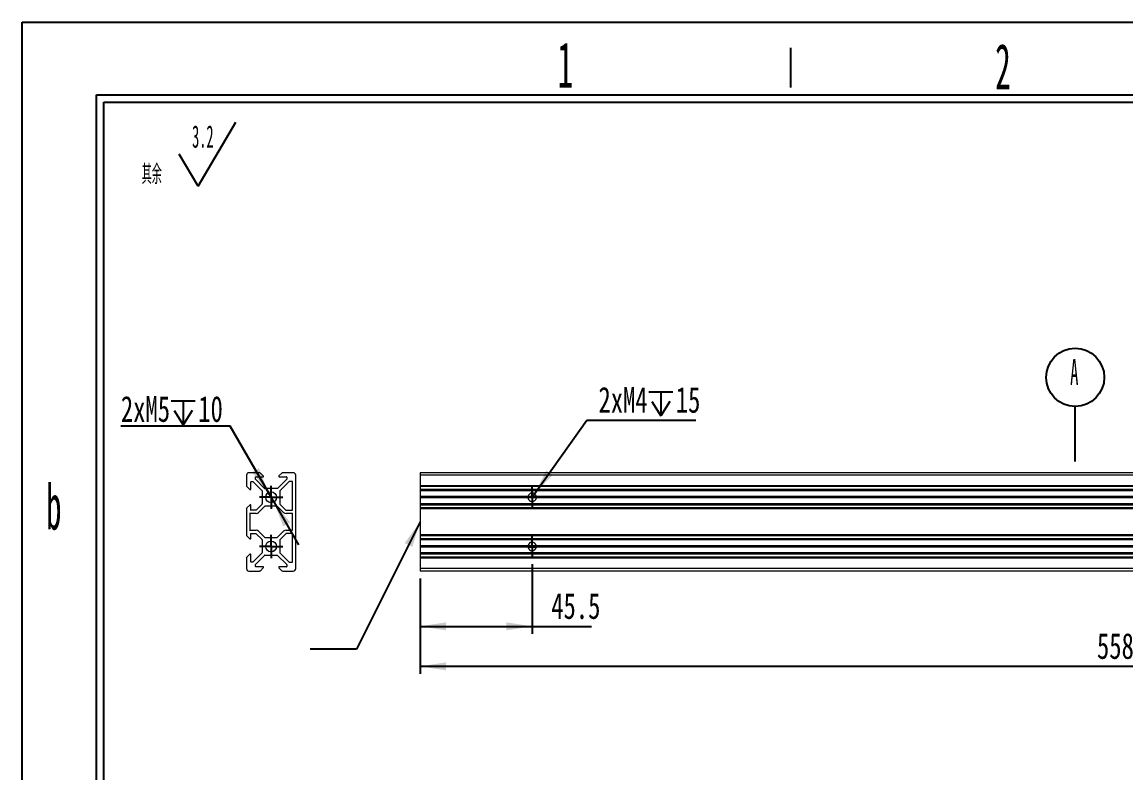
# Model space of a CAD drawing. Header units: millimetres. Extents: x 2 to 295, y 1 to 209.
# Drawn here: x 1.6 to 151.1, y 106.9 to 208.7 of the extents above; entities that cross this region are included whole.
import ezdxf

# ---------------------------------------------------------------- set-up
doc = ezdxf.new("R2010")
doc.units = ezdxf.units.MM
doc.layers.add('SLD-0', color=179, linetype='Continuous')
doc.styles.add('SLDTEXTSTYLE0', font='TXT', dxfattribs={"width": 0.469, "bigfont": 'bigfont'})
doc.styles.add('SLDTEXTSTYLE1', font='TXT', dxfattribs={"width": 0.469})
doc.styles.add('SLDTEXTSTYLE15', font='TXT', dxfattribs={"width": 0.7})
doc.styles.add('SLDTEXTSTYLE7', font='TXT', dxfattribs={"width": 0.5025})
doc.dimstyles.new('SLDDIMSTYLE0', dxfattribs={"dimtxt": 3.5, "dimasz": 3.5, "dimexe": 0, "dimexo": 0.0625, "dimgap": 0.875, "dimtad": 2, "dimlfac": 3, "dimrnd": 1e-09, "dimzin": 12, "dimdsep": 46, "dimtxsty": 'SLDTEXTSTYLE1', "dimsah": 1, "dimcen": 0.09, "dimadec": 0, "dimazin": 3, "dimtfac": 1, "dimtofl": 0, "dimtmove": 0, "dimatfit": 3, "dimfxl": 0, "dimfrac": 2, "dimtolj": 1, "dimtzin": 12, "dimarcsym": 0})
doc.dimstyles.new('SLDDIMSTYLE1', dxfattribs={"dimtxt": 3.5, "dimasz": 3.5, "dimexe": 0, "dimexo": 0.0625, "dimgap": 0.875, "dimtad": 0, "dimtih": 1, "dimtoh": 1, "dimlfac": 3, "dimrnd": 1e-09, "dimzin": 12, "dimdsep": 46, "dimtxsty": 'SLDTEXTSTYLE1', "dimsah": 1, "dimcen": 0, "dimadec": 0, "dimazin": 3, "dimtfac": 1, "dimtofl": 0, "dimtmove": 0, "dimatfit": 3, "dimfxl": 0, "dimfrac": 2, "dimtolj": 1, "dimtzin": 12, "dimarcsym": 0})
doc.dimstyles.new('SLDDIMSTYLE3', dxfattribs={"dimtxt": 0.18, "dimasz": 3.5, "dimexe": 0, "dimexo": 0.0625, "dimgap": 0, "dimtad": 0, "dimtih": 1, "dimtoh": 1, "dimdec": 0, "dimrnd": 1e-09, "dimzin": 0, "dimdsep": 46, "dimtxsty": 'Standard', "dimsah": 1, "dimcen": 0.09, "dimadec": 0, "dimazin": 0, "dimtfac": 3.5, "dimtdec": 0, "dimtofl": 0, "dimtmove": 0, "dimatfit": 3, "dimfxl": 0, "dimfrac": 2, "dimtolj": 1, "dimtzin": 0, "dimarcsym": 0})
doc.dimstyles.new('SLDDIMSTYLE8', dxfattribs={"dimtxt": 3.5, "dimasz": 3.5, "dimexe": 0, "dimexo": 0.0625, "dimgap": 0.875, "dimtad": 0, "dimtih": 1, "dimtoh": 1, "dimlfac": 3, "dimrnd": 1e-09, "dimzin": 12, "dimdsep": 46, "dimtxsty": 'SLDTEXTSTYLE1', "dimsah": 1, "dimcen": 0, "dimadec": 0, "dimazin": 3, "dimtfac": 1, "dimtmove": 0, "dimatfit": 3, "dimfxl": 0, "dimfrac": 2, "dimtolj": 1, "dimtzin": 12, "dimarcsym": 0})

# ---------------------------------------------------------------- blocks, each defined once
blk = doc.blocks.new('SW_NOTE_0')
at = {"layer": 'SLD-0', "color": 0}
for q in [(12.74, 9.16), (5.08, 4.83)]:
    blk.add_line((7.63, 0.49), q, dxfattribs=at)
at = {"layer": 'SLD-0', "color": 0, "attachment_point": 1}
for s, insert, char_height, style in [('3.2', (6.83, 8.73), 3.032, 'SLDTEXTSTYLE1'), ('\\M+191B4\\M+1975D', (0, 3.41), 2.6458, 'SLDTEXTSTYLE0')]:
    blk.add_mtext(s, dxfattribs=dict(at, insert=insert, char_height=char_height, style=style))
blk = doc.blocks.new('_D')
at = {"layer": 'SLD-0'}
for p, q in [((55.51, 133.28), (55.51, 120.37)), ((241.51, 133.28), (241.51, 120.37)), ((241.51, 121.37), (55.51, 121.37))]:
    blk.add_line(p, q, dxfattribs=at)
for points in [[(55.51, 121.37), (59.01, 120.83), (59.01, 121.91)], [(241.51, 121.37), (238.01, 121.91), (238.01, 120.83)]]:
    blk.add_solid(points, dxfattribs=at)
at = {"layer": 'SLD-0', "insert": (147.18, 125.88), "char_height": 3.5, "attachment_point": 1, "style": 'SLDTEXTSTYLE15'}
blk.add_mtext('558', dxfattribs=at)
blk = doc.blocks.new('SW_SYMBOL_HOLE_DEPTH')
at = {"layer": 'SLD-0', "color": 0}
for p, q in [((0, 875), (800, 875)), ((400, 875), (400, 75)), ((100, 555), (400, 75)), ((700, 555), (400, 75))]:
    blk.add_line(p, q, dxfattribs=at)
blk = doc.blocks.new('_D_1')
at = {"layer": 'SLD-0'}
for p, q in [((71.01, 144.76), (78.07, 154.73)), ((78.07, 154.73), (92.85, 154.73)), ((70.68, 144.28), (71.01, 144.76))]:
    blk.add_line(p, q, dxfattribs=at)
blk.add_solid([(71.01, 144.76), (73.47, 147.3), (72.59, 147.92)], dxfattribs=at)
at = {"layer": 'SLD-0', "xscale": 0.004072727272727273, "yscale": 0.004072727272727273, "zscale": 0.004072727272727273}
blk.add_blockref('SW_SYMBOL_HOLE_DEPTH', (86.46, 155.02), dxfattribs=at)
at = {"layer": 'SLD-0', "char_height": 3.5, "attachment_point": 1, "style": 'SLDTEXTSTYLE15'}
for s, insert in [('2xM4', (79.66, 159.24)), ('15', (90.13, 159.24))]:
    blk.add_mtext(s, dxfattribs=dict(at, insert=insert))
blk = doc.blocks.new('_D_2')
at = {"layer": 'SLD-0'}
for p, q in [((70.68, 135.2), (70.68, 125.79)), ((55.51, 133.28), (55.51, 125.79)), ((55.51, 126.79), (70.68, 126.79)), ((70.68, 126.79), (78.7, 126.79))]:
    blk.add_line(p, q, dxfattribs=at)
for points in [[(55.51, 126.79), (59.01, 126.25), (59.01, 127.33)], [(70.68, 126.79), (67.18, 127.33), (67.18, 126.25)]]:
    blk.add_solid(points, dxfattribs=at)
at = {"layer": 'SLD-0', "insert": (73.26, 131.3), "char_height": 3.5, "attachment_point": 1, "style": 'SLDTEXTSTYLE15'}
blk.add_mtext('45.5', dxfattribs=at)
blk = doc.blocks.new('SW_CENTERMARKSYMBOL_0')
at = {"layer": 'SLD-0', "color": 0}
for p, q in [((-0.83, 0), (-1.42, 0)), ((0, 0), (-0.83, 0)), ((0, 0.83), (0, 1.42)), ((0, 0), (0, 0.83)), ((0, 0), (0, -0.83)), ((0, 0), (0.83, 0)), ((0.83, 0), (1.42, 0)), ((0, -0.83), (0, -1.42))]:
    blk.add_line(p, q, dxfattribs=at)
blk = doc.blocks.new('SW_CENTERMARKSYMBOL_1')
at = {"layer": 'SLD-0', "color": 0}
for p, q in [((-0.83, 0), (-1.42, 0)), ((0, 0), (-0.83, 0)), ((0, 0.83), (0, 1.42)), ((0, 0), (0, 0.83)), ((0, 0), (0, -0.83)), ((0, 0), (0.83, 0)), ((0.83, 0), (1.42, 0)), ((0, -0.83), (0, -1.42))]:
    blk.add_line(p, q, dxfattribs=at)
blk = doc.blocks.new('SW_DATUMTAG_0')
at = {"layer": 'SLD-0', "color": 0}
blk.add_line((0.68, -9.35), (0.68, -1.9), dxfattribs=at)
blk.add_circle((0.68, 2.04), 3.94, dxfattribs=at)
at = {"layer": 'SLD-0', "color": 0, "insert": (0, 4.51), "char_height": 3.5, "attachment_point": 1, "style": 'SLDTEXTSTYLE1'}
blk.add_mtext('A', dxfattribs=at)
blk = doc.blocks.new('_D_6')
at = {"layer": 'SLD-0'}
for p, q in [((29.76, 153.92), (14.97, 153.92)), ((34.95, 144.91), (29.76, 153.92)), ((35.69, 143.64), (34.95, 144.91)), ((35.69, 143.64), (39.05, 137.82))]:
    blk.add_line(p, q, dxfattribs=at)
for points in [[(34.95, 144.91), (33.67, 148.22), (32.74, 147.68)], [(35.69, 143.64), (36.97, 140.34), (37.9, 140.88)]]:
    blk.add_solid(points, dxfattribs=at)
at = {"layer": 'SLD-0', "xscale": 0.004072727272727273, "yscale": 0.004072727272727273, "zscale": 0.004072727272727273}
blk.add_blockref('SW_SYMBOL_HOLE_DEPTH', (21.78, 153.78), dxfattribs=at)
at = {"layer": 'SLD-0', "char_height": 3.5, "attachment_point": 1, "style": 'SLDTEXTSTYLE15'}
for s, insert in [('2xM5', (14.97, 158)), ('10', (25.45, 158))]:
    blk.add_mtext(s, dxfattribs=dict(at, insert=insert))
blk = doc.blocks.new('SW_CENTERMARKSYMBOL_4')
at = {"layer": 'SLD-0', "color": 0}
for p, q in [((0, 0.83), (0, 1.57)), ((-0.83, 0), (-1.57, 0)), ((0, 0), (-0.83, 0)), ((0, 0), (0, 0.83)), ((0, 0), (0, -0.83)), ((0, 0), (0.83, 0)), ((0.83, 0), (1.57, 0)), ((0, -0.83), (0, -1.57))]:
    blk.add_line(p, q, dxfattribs=at)
blk = doc.blocks.new('SW_CENTERMARKSYMBOL_5')
at = {"layer": 'SLD-0', "color": 0}
for p, q in [((0, 0.83), (0, 1.57)), ((-0.83, 0), (-1.57, 0)), ((0, 0), (-0.83, 0)), ((0, 0), (0, 0.83)), ((0, 0), (0, -0.83)), ((0, 0), (0.83, 0)), ((0.83, 0), (1.57, 0)), ((0, -0.83), (0, -1.57))]:
    blk.add_line(p, q, dxfattribs=at)

msp = doc.modelspace()

# ---------------------------------------------------------------- linework, layer by layer
at = {"color": 7, "linetype": 'Continuous', "lineweight": 15}
for p, q in [((31.9866, 147.2799), (31.9866, 145.8489)), ((33.7509, 147.6132), (32.32, 147.6132)), ((33.1866, 146.7501), (33.1866, 147.0132)), ((34.4451, 145.4847), (33.1915, 146.7383)), ((33.22, 147.0465), (34.2466, 147.0465)), ((34.2671, 147.1661), (33.8688, 147.5644)), ((34.2866, 147.0865), (34.2866, 147.1189)), ((37.4484, 146.7383), (36.1949, 145.4847)), ((36.3533, 147.1189), (36.3533, 147.0865)), ((36.7711, 147.5644), (36.3728, 147.1661)), ((36.3933, 147.0465), (37.42, 147.0465)), ((38.32, 147.6132), (36.889, 147.6132)), ((37.4533, 147.0132), (37.4533, 146.7501)), ((38.6533, 134.6132), (38.6533, 147.2799)), ((241.5091, 147.6132), (55.5091, 147.6132)), ((55.5091, 147.6132), (55.5091, 147.2799)), ((241.5091, 147.2799), (55.5091, 147.2799)), ((55.5091, 147.2799), (55.5091, 145.8489)), ((32.0354, 145.731), (32.4338, 145.3327)), ((32.4809, 145.3132), (32.5133, 145.3132)), ((32.5533, 145.3532), (32.5533, 146.3799)), ((32.5866, 146.4132), (32.8497, 146.4132)), ((32.8615, 146.4083), (34.1151, 145.1548)), ((34.12, 145.143), (34.12, 144.3701)), ((35.2297, 145.4799), (34.4568, 145.4799)), ((35.3082, 145.4083), (35.2415, 145.475)), ((35.3984, 145.475), (35.3317, 145.4083)), ((36.1831, 145.4799), (35.4102, 145.4799)), ((36.52, 145.143), (36.52, 144.3701)), ((37.7784, 146.4083), (36.5248, 145.1548)), ((38.2033, 146.4132), (37.7902, 146.4132)), ((38.22, 142.5598), (38.22, 146.3965)), ((241.5091, 145.8489), (55.5091, 145.8489)), ((55.5091, 145.8489), (55.5091, 145.731)), ((241.5091, 145.731), (55.5091, 145.731)), ((55.5091, 145.731), (55.5091, 145.3327)), ((241.5091, 145.3327), (55.5091, 145.3327)), ((55.5091, 145.3327), (55.5091, 145.3132)), ((241.5091, 145.3132), (55.5091, 145.3132)), ((55.5091, 145.3132), (55.5091, 145.1548)), ((241.5091, 145.1548), (55.5091, 145.1548)), ((55.5091, 145.1548), (55.5091, 145.143)), ((241.5091, 145.143), (55.5091, 145.143)), ((55.5091, 145.143), (55.5091, 144.3701)), ((34.12, 144.1896), (34.12, 143.3765)), ((34.1248, 144.3583), (34.1915, 144.2916)), ((34.1915, 144.2681), (34.1248, 144.2014)), ((34.8755, 143.6965), (34.9248, 143.6965)), ((35.7151, 143.6965), (35.7644, 143.6965)), ((36.5151, 144.3583), (36.4484, 144.2916)), ((36.4484, 144.2681), (36.5151, 144.2014)), ((36.52, 144.1896), (36.52, 143.3696)), ((70.0994, 144.3701), (55.5091, 144.3701)), ((55.5091, 144.3701), (55.5091, 144.3578)), ((55.5091, 144.3578), (70.0976, 144.3578)), ((55.5091, 144.3578), (55.5091, 144.2916)), ((70.0925, 144.2916), (55.5091, 144.2916)), ((55.5091, 144.2916), (55.5091, 144.2681)), ((70.0925, 144.2681), (55.5091, 144.2681)), ((55.5091, 144.2681), (55.5091, 144.2019)), ((70.0976, 144.2019), (55.5091, 144.2019)), ((55.5091, 144.2019), (55.5091, 144.1896)), ((70.0994, 144.1896), (55.5091, 144.1896)), ((55.5091, 144.1896), (55.5091, 143.3765)), ((70.0977, 144.3583), (71.2538, 144.3583)), ((71.2538, 144.2014), (70.0977, 144.2014)), ((71.252, 144.3701), (70.0994, 144.3701)), ((71.252, 144.1896), (70.0994, 144.1896)), ((241.5091, 144.3701), (71.252, 144.3701)), ((241.5091, 144.1896), (71.252, 144.1896)), ((71.2538, 144.3578), (241.5091, 144.3578)), ((241.5091, 144.2019), (71.2538, 144.2019)), ((241.5091, 144.2916), (71.2589, 144.2916)), ((241.5091, 144.2681), (71.2589, 144.2681)), ((31.9866, 142.7108), (31.9866, 139.1822)), ((32.4338, 143.227), (32.0354, 142.8287)), ((32.42, 142.0598), (32.42, 139.8332)), ((33.2935, 142.0765), (32.4366, 142.0765)), ((32.5133, 143.2465), (32.4809, 143.2465)), ((32.5533, 142.5598), (32.5533, 143.2065)), ((33.2935, 142.5432), (32.57, 142.5432)), ((34.1102, 143.3529), (33.3053, 142.5481)), ((34.4922, 143.075), (33.6353, 142.2181)), ((35.2297, 143.0799), (34.504, 143.0799)), ((35.3082, 143.1514), (35.2415, 143.0847)), ((35.3984, 143.0847), (35.3317, 143.1514)), ((36.1359, 143.0799), (35.4102, 143.0799)), ((37.0046, 142.2181), (36.1477, 143.075)), ((36.5248, 143.3578), (37.3346, 142.5481)), ((37.3464, 142.5432), (38.2033, 142.5432)), ((38.2033, 142.0765), (37.3464, 142.0765)), ((38.22, 139.8332), (38.22, 142.0598)), ((241.5091, 143.3765), (55.5091, 143.3765)), ((55.5091, 143.3765), (55.5091, 143.3529)), ((241.5091, 143.3529), (55.5091, 143.3529)), ((55.5091, 143.3529), (55.5091, 143.2465)), ((241.5091, 143.2465), (55.5091, 143.2465)), ((55.5091, 143.2465), (55.5091, 143.227)), ((241.5091, 143.227), (55.5091, 143.227)), ((55.5091, 143.227), (55.5091, 142.8287)), ((241.5091, 142.8287), (55.5091, 142.8287)), ((55.5091, 142.8287), (55.5091, 142.7108)), ((241.5091, 142.7108), (55.5091, 142.7108)), ((55.5091, 142.7108), (55.5091, 139.1822)), ((32.0354, 139.0644), (32.4338, 138.6661)), ((32.4366, 139.8165), (33.2935, 139.8165)), ((32.5533, 138.6865), (32.5533, 139.3332)), ((32.57, 139.3499), (33.2935, 139.3499)), ((33.3053, 139.345), (34.1102, 138.5401)), ((33.6353, 139.675), (34.4922, 138.8181)), ((36.1477, 138.8181), (37.0046, 139.675)), ((37.3346, 139.345), (36.5297, 138.5401)), ((37.3464, 139.8165), (38.2033, 139.8165)), ((38.2033, 139.3499), (37.3464, 139.3499)), ((38.22, 135.4965), (38.22, 139.3332)), ((241.5091, 139.1822), (55.5091, 139.1822)), ((55.5091, 139.1822), (55.5091, 139.0644)), ((241.5091, 139.0644), (55.5091, 139.0644)), ((55.5091, 139.0644), (55.5091, 138.6661)), ((32.4809, 138.6465), (32.5133, 138.6465)), ((34.12, 138.5165), (34.12, 137.7034)), ((34.1248, 137.6916), (34.1915, 137.625)), ((34.1915, 137.6014), (34.1248, 137.5347)), ((34.504, 138.8132), (35.2297, 138.8132)), ((35.2415, 138.8083), (35.3082, 138.7416)), ((35.3317, 138.7416), (35.3984, 138.8083)), ((35.4102, 138.8132), (36.1359, 138.8132)), ((36.5151, 137.6916), (36.4484, 137.625)), ((36.4484, 137.6014), (36.5151, 137.5347)), ((36.52, 138.5165), (36.52, 137.7034)), ((241.5091, 138.6661), (55.5091, 138.6661)), ((55.5091, 138.6661), (55.5091, 138.6465)), ((241.5091, 138.6465), (55.5091, 138.6465)), ((55.5091, 138.6465), (55.5091, 138.5401)), ((241.5091, 138.5401), (55.5091, 138.5401)), ((55.5091, 138.5401), (55.5091, 138.5165)), ((241.5091, 138.5165), (55.5091, 138.5165)), ((55.5091, 138.5165), (55.5091, 137.7034)), ((70.0994, 137.7034), (55.5091, 137.7034)), ((55.5091, 137.7034), (55.5091, 137.6912)), ((55.5091, 137.6912), (70.0976, 137.6912)), ((55.5091, 137.6912), (55.5091, 137.625)), ((70.0925, 137.625), (55.5091, 137.625)), ((55.5091, 137.625), (55.5091, 137.6014)), ((70.0925, 137.6014), (55.5091, 137.6014)), ((55.5091, 137.6014), (55.5091, 137.5352)), ((70.0977, 137.6916), (71.2538, 137.6916)), ((71.252, 137.7034), (70.0994, 137.7034)), ((241.5091, 137.7034), (71.252, 137.7034)), ((71.2538, 137.6912), (241.5091, 137.6912)), ((241.5091, 137.625), (71.2589, 137.625)), ((241.5091, 137.6014), (71.2589, 137.6014)), ((32.4338, 136.5603), (32.0354, 136.162)), ((32.5133, 136.5799), (32.4809, 136.5799)), ((32.5533, 135.5132), (32.5533, 136.5399)), ((34.1151, 136.7383), (32.8615, 135.4847)), ((33.1915, 135.1548), (34.4451, 136.4083)), ((34.12, 137.523), (34.12, 136.7501)), ((34.4568, 136.4132), (35.2297, 136.4132)), ((34.8755, 137.0299), (34.9248, 137.0299)), ((35.2415, 136.4181), (35.3082, 136.4847)), ((35.3317, 136.4847), (35.3984, 136.4181)), ((35.4102, 136.4132), (36.1831, 136.4132)), ((35.7151, 137.0299), (35.7644, 137.0299)), ((36.1949, 136.4083), (37.4484, 135.1548)), ((36.52, 137.523), (36.52, 136.7501)), ((36.5248, 136.7383), (37.7784, 135.4847)), ((70.0976, 137.5352), (55.5091, 137.5352)), ((55.5091, 137.5352), (55.5091, 137.523)), ((70.0994, 137.523), (55.5091, 137.523)), ((55.5091, 137.523), (55.5091, 136.7501)), ((241.5091, 136.7501), (55.5091, 136.7501)), ((55.5091, 136.7501), (55.5091, 136.7383)), ((241.5091, 136.7383), (55.5091, 136.7383)), ((55.5091, 136.7383), (55.5091, 136.5799)), ((241.5091, 136.5799), (55.5091, 136.5799)), ((55.5091, 136.5799), (55.5091, 136.5603)), ((241.5091, 136.5603), (55.5091, 136.5603)), ((55.5091, 136.5603), (55.5091, 136.162)), ((241.5091, 136.162), (55.5091, 136.162)), ((55.5091, 136.162), (55.5091, 136.0442)), ((71.2538, 137.5347), (70.0977, 137.5347)), ((70.0994, 137.523), (71.252, 137.523)), ((241.5091, 137.523), (71.252, 137.523)), ((241.5091, 137.5352), (71.2538, 137.5352)), ((31.9866, 136.0442), (31.9866, 134.6132)), ((32.8497, 135.4799), (32.5866, 135.4799)), ((33.1866, 134.8799), (33.1866, 135.143)), ((34.2466, 134.8465), (33.22, 134.8465)), ((33.8688, 134.3287), (34.2671, 134.727)), ((34.2866, 134.7741), (34.2866, 134.8065)), ((36.3533, 134.8065), (36.3533, 134.7741)), ((36.3728, 134.727), (36.7711, 134.3287)), ((37.42, 134.8465), (36.3933, 134.8465)), ((37.4533, 135.143), (37.4533, 134.8799)), ((37.7902, 135.4799), (38.2033, 135.4799)), ((241.5091, 136.0442), (55.5091, 136.0442)), ((55.5091, 136.0442), (55.5091, 134.6132)), ((241.5091, 134.6132), (55.5091, 134.6132)), ((55.5091, 134.6132), (55.5091, 134.2799)), ((32.32, 134.2799), (33.7509, 134.2799)), ((36.889, 134.2799), (38.32, 134.2799)), ((241.5091, 134.2799), (55.5091, 134.2799))]:
    msp.add_line(p, q, dxfattribs=at)
for centre in [(35.32, 144.2799), (35.32, 137.6132)]:
    msp.add_circle(centre, 0.7333, dxfattribs=at)
for centre, radius, start, end in [((32.32, 147.2799), 0.3333, 90, 180), ((33.1891, 146.7442), 0.00638, 112.5, 292.5), ((33.22, 147.0132), 0.0333, 90, 180), ((33.7509, 147.4465), 0.1667, 44.999996, 90.000004), ((34.2466, 147.0865), 0.04, 270, 360), ((34.22, 147.1189), 0.0667, 359.999996, 45.000004), ((36.42, 147.1189), 0.0667, 134.999996, 180.000004), ((36.3933, 147.0865), 0.04, 180, 270), ((36.889, 147.4465), 0.1667, 89.999996, 135.000004), ((37.42, 147.0132), 0.0333, 0, 90), ((37.4509, 146.7442), 0.00638, 247.5, 67.5), ((38.32, 147.2799), 0.3333, 0, 90), ((32.1533, 145.8489), 0.1667, 179.999996, 225.000004), ((32.4809, 145.3799), 0.0667, 224.999996, 270.000004), ((32.5133, 145.3532), 0.04, 270, 360), ((32.5866, 146.3799), 0.0333, 90, 180), ((32.8556, 146.4108), 0.00638, 337.5, 157.5), ((34.1175, 145.1489), 0.00638, 292.5, 112.5), ((34.451, 145.4823), 0.00638, 157.5, 337.5), ((35.2356, 145.4774), 0.00638, 337.5, 157.5), ((35.32, 145.4083), 0.0118, 180, 360), ((35.4043, 145.4774), 0.00638, 22.5, 202.5), ((36.189, 145.4823), 0.00638, 202.5, 22.5), ((36.5224, 145.1489), 0.00638, 67.5, 247.5), ((37.7843, 146.4108), 0.00638, 22.5, 202.5), ((38.2116, 146.4049), 0.0118, 315, 135), ((34.1224, 144.3642), 0.00638, 112.5, 292.5), ((34.1224, 144.1955), 0.00638, 67.5, 247.5), ((34.1915, 144.2799), 0.0118, 270, 90), ((36.4484, 144.2799), 0.0118, 90, 270), ((36.5175, 144.3642), 0.00638, 247.5, 67.5), ((36.5175, 144.1955), 0.00638, 292.5, 112.5), ((70.6757, 144.2799), 0.5833, 172.270941, 178.842372), ((70.6757, 144.2799), 0.5833, 181.157628, 187.729059), ((70.6757, 144.2799), 0.5833, 8.898923, 171.101077), ((70.6757, 144.2799), 0.5833, 188.898923, 351.101077), ((70.6757, 144.2799), 0.5833, 1.157628, 7.729059), ((70.6757, 144.2799), 0.5833, 352.270941, 358.842372), ((32.1533, 142.7108), 0.1667, 134.999996, 180.000004), ((32.4283, 142.0682), 0.0118, 45, 225), ((32.4809, 143.1799), 0.0667, 89.999996, 135.000004), ((32.5133, 143.2065), 0.04, 0, 90), ((32.5616, 142.5515), 0.0118, 135, 315), ((33.2994, 142.5456), 0.00638, 202.5, 22.5), ((33.2935, 142.5598), 0.4833, 269.999996, 315.000004), ((34.0866, 143.3765), 0.0333, 314.999996, 0.000004), ((34.4981, 143.0774), 0.00638, 22.5, 202.5), ((35.2356, 143.0823), 0.00638, 202.5, 22.5), ((35.32, 143.1514), 0.0118, 0, 180), ((35.4043, 143.0823), 0.00638, 157.5, 337.5), ((36.1418, 143.0774), 0.00638, 337.5, 157.5), ((36.5224, 143.3637), 0.00638, 112.5, 292.5), ((37.3464, 142.5598), 0.4833, 224.999996, 270.000004), ((37.3405, 142.5456), 0.00638, 157.5, 337.5), ((38.2116, 142.5515), 0.0118, 225, 45), ((38.2116, 142.0682), 0.0118, 315, 135), ((32.1533, 139.1822), 0.1667, 179.999996, 225.000004), ((32.4283, 139.8249), 0.0118, 135, 315), ((32.5616, 139.3415), 0.0118, 45, 225), ((33.2935, 139.3332), 0.4833, 44.999996, 90.000004), ((33.2994, 139.3474), 0.00638, 337.5, 157.5), ((37.3464, 139.3332), 0.4833, 89.999996, 135.000004), ((37.3405, 139.3474), 0.00638, 22.5, 202.5), ((38.2116, 139.8249), 0.0118, 225, 45), ((38.2116, 139.3415), 0.0118, 315, 135), ((32.4809, 138.7132), 0.0667, 224.999996, 270.000004), ((32.5133, 138.6865), 0.04, 270, 360), ((34.0866, 138.5165), 0.0333, 359.999996, 45.000004), ((34.1224, 137.6975), 0.00638, 112.5, 292.5), ((34.1915, 137.6132), 0.0118, 270, 90), ((34.4981, 138.8156), 0.00638, 157.5, 337.5), ((35.2356, 138.8108), 0.00638, 337.5, 157.5), ((35.32, 138.7416), 0.0118, 180, 360), ((35.4043, 138.8108), 0.00638, 22.5, 202.5), ((36.1418, 138.8156), 0.00638, 202.5, 22.5), ((36.4484, 137.6132), 0.0118, 90, 270), ((36.5175, 137.6975), 0.00638, 247.5, 67.5), ((36.5533, 138.5165), 0.0333, 134.999996, 180.000004), ((70.6757, 137.6132), 0.5833, 172.270941, 178.842372), ((70.6757, 137.6132), 0.5833, 181.157628, 187.729059), ((70.6757, 137.6132), 0.5833, 8.898923, 171.101077), ((70.6757, 137.6132), 0.5833, 1.157628, 7.729059), ((70.6757, 137.6132), 0.5833, 352.270941, 358.842372), ((32.1533, 136.0442), 0.1667, 134.999996, 180.000004), ((32.4809, 136.5132), 0.0667, 89.999996, 135.000004), ((32.5133, 136.5399), 0.04, 0, 90), ((34.1175, 136.7442), 0.00638, 247.5, 67.5), ((34.1224, 137.5289), 0.00638, 67.5, 247.5), ((34.451, 136.4108), 0.00638, 22.5, 202.5), ((35.2356, 136.4156), 0.00638, 202.5, 22.5), ((35.32, 136.4847), 0.0118, 0, 180), ((35.4043, 136.4156), 0.00638, 157.5, 337.5), ((36.189, 136.4108), 0.00638, 337.5, 157.5), ((36.5175, 137.5289), 0.00638, 292.5, 112.5), ((36.5224, 136.7442), 0.00638, 112.5, 292.5), ((70.6757, 137.6132), 0.5833, 188.898923, 351.101077), ((32.32, 134.6132), 0.3333, 180, 270), ((32.5866, 135.5132), 0.0333, 180, 270), ((32.8556, 135.4823), 0.00638, 202.5, 22.5), ((33.1891, 135.1489), 0.00638, 67.5, 247.5), ((33.22, 134.8799), 0.0333, 180, 270), ((34.2466, 134.8065), 0.04, 0, 90), ((34.22, 134.7741), 0.0667, 314.999996, 0.000004), ((36.3933, 134.8065), 0.04, 90, 180), ((36.42, 134.7741), 0.0667, 179.999996, 225.000004), ((37.42, 134.8799), 0.0333, 270, 360), ((37.4509, 135.1489), 0.00638, 292.5, 112.5), ((37.7843, 135.4823), 0.00638, 157.5, 337.5), ((38.2116, 135.4882), 0.0118, 225, 45), ((38.32, 134.6132), 0.3333, 270, 360), ((33.7509, 134.4465), 0.1667, 269.999996, 315.000004), ((36.889, 134.4465), 0.1667, 224.999996, 270.000004)]:
    msp.add_arc(centre, radius, start, end, dxfattribs=at)
for points, knots in [([(70.0925, 144.2681), (70.0925, 144.2681), (70.0925, 144.2683), (70.0925, 144.2687), (70.0925, 144.2692), (70.0925, 144.2698), (70.0925, 144.2707), (70.0924, 144.2715), (70.0924, 144.2725), (70.0924, 144.2736), (70.0924, 144.2747), (70.0924, 144.276), (70.0924, 144.2773), (70.0924, 144.2786), (70.0924, 144.2799), (70.0924, 144.2812), (70.0924, 144.2825), (70.0924, 144.2838), (70.0924, 144.285), (70.0924, 144.2862), (70.0924, 144.2873), (70.0924, 144.2882), (70.0925, 144.2892), (70.0925, 144.2899), (70.0925, 144.2905), (70.0925, 144.2911), (70.0925, 144.2914), (70.0925, 144.2916), (70.0925, 144.2916), (70.0925, 144.2916), (70.0925, 144.2916)], [0, 0, 0, 0, 0.000011869962, 0.000011869962, 0.000011869962, 0.000023739821, 0.000023739821, 0.000023739821, 0.000035611227, 0.000035611227, 0.000035611227, 0.000047483689, 0.000047483689, 0.000047483689, 0.000059354482, 0.000059354482, 0.000059354482, 0.000071223488, 0.000071223488, 0.000071223488, 0.000083093377, 0.000083093377, 0.000083093377, 0.000094965441, 0.000094965441, 0.000094965441, 0.000106837578, 0.000106837578, 0.000106837578, 0.000110539764, 0.000110539764, 0.000110539764, 0.000110539764]), ([(70.0976, 144.3578), (70.0976, 144.3578), (70.0976, 144.358), (70.0977, 144.3582), (70.0977, 144.3584), (70.0977, 144.3588), (70.0978, 144.3592), (70.0979, 144.3596), (70.0979, 144.3602), (70.098, 144.3608), (70.0981, 144.3614), (70.0982, 144.3621), (70.0983, 144.3627), (70.0984, 144.3634), (70.0985, 144.3642), (70.0986, 144.3649), (70.0987, 144.3656), (70.0988, 144.3663), (70.0989, 144.367), (70.099, 144.3676), (70.0991, 144.3682), (70.0992, 144.3687), (70.0993, 144.3692), (70.0993, 144.3697), (70.0994, 144.37), (70.0994, 144.37), (70.0994, 144.3701), (70.0994, 144.3701)], [0, 0, 0, 0, 0.0000063808816, 0.0000063808816, 0.0000063808816, 0.000012760253, 0.000012760253, 0.000012760253, 0.0000191636127, 0.0000191636127, 0.0000191636127, 0.0000256227573, 0.0000256227573, 0.0000256227573, 0.0000321418754, 0.0000321418754, 0.0000321418754, 0.0000387003073, 0.0000387003073, 0.0000387003073, 0.0000452560525, 0.0000452560525, 0.0000452560525, 0.0000517625471, 0.0000517625471, 0.0000517625471, 0.0000526623902, 0.0000526623902, 0.0000526623902, 0.0000526623902]), ([(70.0994, 144.1896), (70.0994, 144.1899), (70.0993, 144.1905), (70.099, 144.192), (70.0987, 144.194), (70.0984, 144.1962), (70.0981, 144.1983), (70.0979, 144.2001), (70.0977, 144.2014), (70.0976, 144.2019), (70.0976, 144.2018), (70.0976, 144.2018)], [0, 0, 0, 0, 0.09985795, 0.22142889, 0.34436684, 0.46849757, 0.59309033, 0.71724269, 0.84036878, 0.96234638, 1, 1, 1, 1]), ([(71.252, 144.3701), (71.2521, 144.37), (71.2521, 144.3698), (71.2521, 144.3696), (71.2522, 144.3692), (71.2522, 144.3687), (71.2523, 144.3682), (71.2524, 144.3676), (71.2525, 144.367), (71.2526, 144.3663), (71.2527, 144.3656), (71.2528, 144.3649), (71.2529, 144.3642), (71.253, 144.3635), (71.2531, 144.3627), (71.2532, 144.3621), (71.2533, 144.3614), (71.2534, 144.3607), (71.2535, 144.3602), (71.2536, 144.3596), (71.2536, 144.3591), (71.2537, 144.3588), (71.2537, 144.3584), (71.2538, 144.3581), (71.2538, 144.358), (71.2538, 144.3579), (71.2538, 144.3578), (71.2538, 144.3578)], [0.0000676334241, 0.0000676334241, 0.0000676334241, 0.0000676334241, 0.0000709088238, 0.0000709088238, 0.0000709088238, 0.0000772907208, 0.0000772907208, 0.0000772907208, 0.0000837421339, 0.0000837421339, 0.0000837421339, 0.0000902640714, 0.0000902640714, 0.0000902640714, 0.000096824659, 0.000096824659, 0.000096824659, 0.0001033769343, 0.0001033769343, 0.0001033769343, 0.000109882142, 0.000109882142, 0.000109882142, 0.0001163251932, 0.0001163251932, 0.0001163251932, 0.0001202780255, 0.0001202780255, 0.0001202780255, 0.0001202780255]), ([(71.2538, 144.2018), (71.2538, 144.2018), (71.2538, 144.2018), (71.2537, 144.201), (71.2535, 144.1996), (71.2532, 144.1977), (71.2529, 144.1955), (71.2526, 144.1933), (71.2523, 144.1914), (71.2521, 144.1902), (71.2521, 144.1898), (71.252, 144.1896)], [0, 0, 0, 0, 0.08347764, 0.20436937, 0.32569656, 0.44797229, 0.57136787, 0.69569001, 0.82022878, 0.94405299, 1, 1, 1, 1]), ([(71.2589, 144.2916), (71.2589, 144.2916), (71.2589, 144.2915), (71.2589, 144.2913), (71.2589, 144.291), (71.259, 144.2905), (71.259, 144.2898), (71.259, 144.2891), (71.259, 144.2882), (71.259, 144.2871), (71.259, 144.2861), (71.259, 144.2849), (71.259, 144.2836), (71.259, 144.2824), (71.2591, 144.2811), (71.2591, 144.2797), (71.2591, 144.2784), (71.259, 144.2771), (71.259, 144.2758), (71.259, 144.2746), (71.259, 144.2734), (71.259, 144.2724), (71.259, 144.2714), (71.259, 144.2705), (71.259, 144.2698), (71.259, 144.2691), (71.2589, 144.2686), (71.2589, 144.2683), (71.2589, 144.2682), (71.2589, 144.2681), (71.2589, 144.2681)], [0.000110539764, 0.000110539764, 0.000110539764, 0.000110539764, 0.000118707571, 0.000118707571, 0.000118707571, 0.000130576549, 0.000130576549, 0.000130576549, 0.000142447227, 0.000142447227, 0.000142447227, 0.000154319664, 0.000154319664, 0.000154319664, 0.000166191176, 0.000166191176, 0.000166191176, 0.000178060522, 0.000178060522, 0.000178060522, 0.000189929842, 0.000189929842, 0.000189929842, 0.000201801316, 0.000201801316, 0.000201801316, 0.000213673762, 0.000213673762, 0.000213673762, 0.000221054542, 0.000221054542, 0.000221054542, 0.000221054542]), ([(70.0925, 137.6014), (70.0925, 137.6014), (70.0925, 137.6016), (70.0925, 137.6021), (70.0925, 137.6025), (70.0925, 137.6032), (70.0925, 137.604), (70.0924, 137.6048), (70.0924, 137.6058), (70.0924, 137.6069), (70.0924, 137.6081), (70.0924, 137.6093), (70.0924, 137.6106), (70.0924, 137.6119), (70.0924, 137.6132), (70.0924, 137.6146), (70.0924, 137.6159), (70.0924, 137.6172), (70.0924, 137.6184), (70.0924, 137.6195), (70.0924, 137.6206), (70.0924, 137.6216), (70.0925, 137.6225), (70.0925, 137.6233), (70.0925, 137.6238), (70.0925, 137.6244), (70.0925, 137.6248), (70.0925, 137.6249), (70.0925, 137.625), (70.0925, 137.625), (70.0925, 137.625)], [0, 0, 0, 0, 0.000011869962, 0.000011869962, 0.000011869962, 0.000023739821, 0.000023739821, 0.000023739821, 0.000035611227, 0.000035611227, 0.000035611227, 0.000047483689, 0.000047483689, 0.000047483689, 0.000059354482, 0.000059354482, 0.000059354482, 0.000071223488, 0.000071223488, 0.000071223488, 0.000083093377, 0.000083093377, 0.000083093377, 0.000094965441, 0.000094965441, 0.000094965441, 0.000106837578, 0.000106837578, 0.000106837578, 0.000110539764, 0.000110539764, 0.000110539764, 0.000110539764]), ([(70.0976, 137.6912), (70.0976, 137.6912), (70.0976, 137.6913), (70.0977, 137.6915), (70.0977, 137.6917), (70.0977, 137.6921), (70.0978, 137.6925), (70.0979, 137.693), (70.0979, 137.6935), (70.098, 137.6941), (70.0981, 137.6947), (70.0982, 137.6954), (70.0983, 137.6961), (70.0984, 137.6968), (70.0985, 137.6975), (70.0986, 137.6982), (70.0987, 137.6989), (70.0988, 137.6997), (70.0989, 137.7003), (70.099, 137.701), (70.0991, 137.7016), (70.0992, 137.7021), (70.0993, 137.7026), (70.0993, 137.703), (70.0994, 137.7033), (70.0994, 137.7034), (70.0994, 137.7034), (70.0994, 137.7034)], [0, 0, 0, 0, 0.0000063808816, 0.0000063808816, 0.0000063808816, 0.0000127602529, 0.0000127602529, 0.0000127602529, 0.0000191636126, 0.0000191636126, 0.0000191636126, 0.0000256227571, 0.0000256227571, 0.0000256227571, 0.0000321418752, 0.0000321418752, 0.0000321418752, 0.000038700307, 0.000038700307, 0.000038700307, 0.0000452560523, 0.0000452560523, 0.0000452560523, 0.0000517625467, 0.0000517625467, 0.0000517625467, 0.0000526623899, 0.0000526623899, 0.0000526623899, 0.0000526623899]), ([(71.252, 137.7034), (71.2521, 137.7033), (71.2521, 137.7031), (71.2521, 137.7029), (71.2522, 137.7026), (71.2522, 137.7021), (71.2523, 137.7015), (71.2524, 137.701), (71.2525, 137.7003), (71.2526, 137.6997), (71.2527, 137.699), (71.2528, 137.6982), (71.2529, 137.6975), (71.253, 137.6968), (71.2531, 137.6961), (71.2532, 137.6954), (71.2533, 137.6947), (71.2534, 137.6941), (71.2535, 137.6935), (71.2536, 137.693), (71.2536, 137.6925), (71.2537, 137.6921), (71.2537, 137.6917), (71.2538, 137.6914), (71.2538, 137.6913), (71.2538, 137.6912), (71.2538, 137.6912), (71.2538, 137.6912)], [0.0000676334237, 0.0000676334237, 0.0000676334237, 0.0000676334237, 0.0000709088234, 0.0000709088234, 0.0000709088234, 0.0000772907203, 0.0000772907203, 0.0000772907203, 0.0000837421334, 0.0000837421334, 0.0000837421334, 0.0000902640709, 0.0000902640709, 0.0000902640709, 0.0000968246584, 0.0000968246584, 0.0000968246584, 0.0001033769337, 0.0001033769337, 0.0001033769337, 0.0001098821413, 0.0001098821413, 0.0001098821413, 0.0001163251925, 0.0001163251925, 0.0001163251925, 0.0001202780247, 0.0001202780247, 0.0001202780247, 0.0001202780247]), ([(71.2589, 137.625), (71.2589, 137.625), (71.2589, 137.6249), (71.2589, 137.6247), (71.2589, 137.6244), (71.259, 137.6238), (71.259, 137.6231), (71.259, 137.6224), (71.259, 137.6215), (71.259, 137.6205), (71.259, 137.6194), (71.259, 137.6182), (71.259, 137.617), (71.259, 137.6157), (71.2591, 137.6144), (71.2591, 137.6131), (71.2591, 137.6118), (71.259, 137.6104), (71.259, 137.6092), (71.259, 137.6079), (71.259, 137.6068), (71.259, 137.6057), (71.259, 137.6047), (71.259, 137.6038), (71.259, 137.6031), (71.259, 137.6025), (71.2589, 137.6019), (71.2589, 137.6017), (71.2589, 137.6015), (71.2589, 137.6014), (71.2589, 137.6014)], [0.000110539764, 0.000110539764, 0.000110539764, 0.000110539764, 0.000118707571, 0.000118707571, 0.000118707571, 0.000130576549, 0.000130576549, 0.000130576549, 0.000142447227, 0.000142447227, 0.000142447227, 0.000154319664, 0.000154319664, 0.000154319664, 0.000166191176, 0.000166191176, 0.000166191176, 0.000178060522, 0.000178060522, 0.000178060522, 0.000189929842, 0.000189929842, 0.000189929842, 0.000201801316, 0.000201801316, 0.000201801316, 0.000213673762, 0.000213673762, 0.000213673762, 0.000221054542, 0.000221054542, 0.000221054542, 0.000221054542]), ([(70.0994, 137.523), (70.0994, 137.5232), (70.0993, 137.5238), (70.099, 137.5254), (70.0987, 137.5274), (70.0984, 137.5296), (70.0981, 137.5317), (70.0979, 137.5335), (70.0977, 137.5347), (70.0976, 137.5353), (70.0976, 137.5352), (70.0976, 137.5352)], [0, 0, 0, 0, 0.09986243, 0.22142637, 0.34438617, 0.46851718, 0.59309701, 0.71725385, 0.84037022, 0.96234643, 1, 1, 1, 1]), ([(71.2538, 137.5352), (71.2538, 137.5352), (71.2538, 137.5351), (71.2537, 137.5343), (71.2535, 137.5329), (71.2532, 137.531), (71.2529, 137.5288), (71.2526, 137.5267), (71.2523, 137.5248), (71.2521, 137.5235), (71.2521, 137.5231), (71.252, 137.523)], [0, 0, 0, 0, 0.08347785, 0.20437155, 0.32569315, 0.44796527, 0.5713705, 0.69568558, 0.82020909, 0.94404678, 1, 1, 1, 1])]:
    msp.add_open_spline(points, degree=3, knots=knots, dxfattribs=at)
at = {"layer": 'SLD-0'}
for p, q in [((1.5907, 208.6737), (295.1066, 208.6737)), ((1.5907, 1.2938), (1.5907, 208.6737)), ((12.6748, 7.2189), (12.6748, 197.811)), ((12.6748, 197.811), (289.1814, 197.811))]:
    msp.add_line(p, q, dxfattribs=at)
at = {"layer": 'SLD-0', "color": 6, "linetype": 'Continuous'}
for p, q in [((105.701, 199.786), (105.701, 205.1695)), ((11.6873, 6.2314), (11.6873, 198.7985)), ((11.6873, 198.7985), (290.1689, 198.7985))]:
    msp.add_line(p, q, dxfattribs=at)

# ---------------------------------------------------------------- block references
at = {"layer": 'SLD-0'}
for name, p in [('SW_NOTE_0', (17.795, 185.9568)), ('SW_DATUMTAG_0', (143.5494, 158.488)), ('SW_CENTERMARKSYMBOL_5', (35.32, 144.2799)), ('SW_CENTERMARKSYMBOL_1', (70.6757, 144.2799)), ('SW_CENTERMARKSYMBOL_4', (35.32, 137.6132)), ('SW_CENTERMARKSYMBOL_0', (70.6757, 137.6132))]:
    msp.add_blockref(name, p, dxfattribs=at)

# ---------------------------------------------------------------- texts
at = {"layer": 'SLD-0', "char_height": 6.172, "attachment_point": 1, "style": 'SLDTEXTSTYLE7'}
for s, insert in [('1', (74.111, 205.9712)), ('2', (133.3881, 205.7276)), ('b', (4.8346, 146.0918))]:
    msp.add_mtext(s, dxfattribs=dict(at, insert=insert))

# ---------------------------------------------------------------- dimensions: what is measured, and where the dimension line sits
at = {"layer": 'SLD-0'}
dim = msp.add_radius_dim(center=(70.6757, 144.2799), mpoint=(71.0127, 144.756), text='2xM4 {\\fGDT;x}15', dimstyle='SLDDIMSTYLE1', override={"dimpost": '<>'}, dxfattribs=at)
dim.commit()
dim.dimension.update_dxf_attribs({"geometry": '_D_1', "text_midpoint": (86.2544, 156.9794), "dimtype": 164})
dim = msp.add_diameter_dim_2p(p1=(34.9534, 144.915), p2=(35.6866, 143.6447), text='2xM5 {\\fGDT;x}10', dimstyle='SLDDIMSTYLE8', override={"dimpost": '<>'}, dxfattribs=at)
dim.commit()
dim.dimension.update_dxf_attribs({"geometry": '_D_6', "text_midpoint": (21.5706, 155.7416), "dimtype": 163})
for base, p1, p2, picture, middle in [((70.6757, 126.7886), (55.5091, 134.2799), (70.6757, 136.1965), '_D_2', (75.9783, 126.7886)), ((55.5091, 121.3706), (241.5091, 134.2799), (55.5091, 134.2799), '_D', (149.2207, 121.3706))]:
    dim = msp.add_linear_dim(base=base, p1=p1, p2=p2, angle=0, dimstyle='SLDDIMSTYLE0', dxfattribs=at)
    dim.commit()
    dim.dimension.update_dxf_attribs({"geometry": picture, "text_midpoint": middle, "dimtype": 160})

# ---------------------------------------------------------------- leaders
msp.add_leader([(55.4924, 140.9465), (46.8673, 123.6901), (40.6173, 123.6901)], dimstyle='SLDDIMSTYLE3', dxfattribs=at)

doc.saveas('drawing.dxf')
